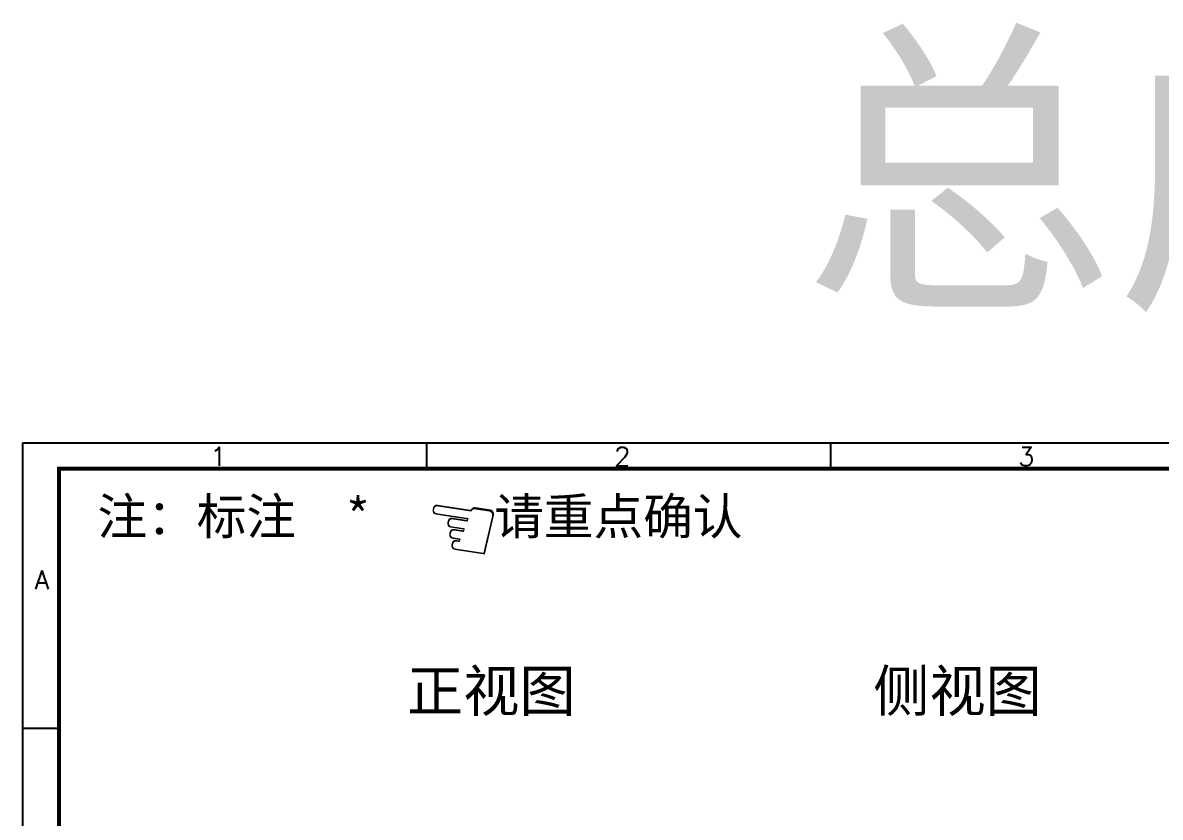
# Model space of a CAD drawing. Header units: millimetres. Extents: x -2596 to -724, y -1791 to -1070.
# Drawn here: x -1674.2 to -1495.6, y -1552.7 to -1427.8 of the extents above; entities that cross this region are included whole.
import ezdxf

# ---------------------------------------------------------------- set-up
doc = ezdxf.new("R2010")
doc.units = ezdxf.units.MM
doc.layers.add('dim', color=3, linetype='Continuous')
doc.layers.add('剖面', color=7, linetype='Continuous', lineweight=13)
doc.styles.add('RS', font='txt.shx', dxfattribs={"width": 0.95})
doc.styles.get("Standard").update_dxf_attribs({"font": 'txt.shx'})
doc.styles.add('XR', font='simhei.ttf')
doc.styles.add('中文', font='')
doc.styles.get('中文').set_extended_font_data('SimSun')

# ---------------------------------------------------------------- blocks, each defined once
blk = doc.blocks.new('A$C5D5B2502')
at = {"color": 3, "lineweight": 9, "extrusion": (0, 0, -1), "insert": (0.313, 2.205), "char_height": 2.2, "width": 1.7931, "attachment_point": 1, "text_direction": (0.707107, -0.707107, 0), "style": 'RS'}
blk.add_mtext('\\fWingdings|b0|i0|c2|p2;E', dxfattribs=at)
blk = doc.blocks.new('3')
at = {"layer": 'dim', "extrusion": (0, 0, -1), "xscale": 1.882916887164354, "yscale": 1.882916887163899, "zscale": -1.882916887163784, "rotation": 180}
blk.add_blockref('A$C5D5B2502', (-1621.196, 1416.426), dxfattribs=at)

msp = doc.modelspace()

# ---------------------------------------------------------------- linework, layer by layer
for p, q in [((-1610.765, -1497.888), (-1610.765, -1493.856)), ((-1547.309, -1497.888), (-1547.309, -1493.856)), ((-1668.534, -1538.723), (-1674.22, -1538.723))]:
    msp.add_line(p, q)
msp.add_lwpolyline([(-1674.22, -1493.856), (-1295.142, -1493.856), (-1295.142, -1762.705), (-1674.22, -1762.705), (-1674.22, -1493.856)])
at = {"color": 7, "linetype": 'Continuous', "const_width": 0.652}
msp.add_lwpolyline([(-1668.534, -1758.672), (-1300.829, -1758.672), (-1300.829, -1497.888), (-1668.534, -1497.888)], close=True, dxfattribs=at)

# ---------------------------------------------------------------- block references
at = {"layer": '剖面', "xscale": 2.693100030881963, "yscale": 2.693100030881027, "zscale": 2.693100030881287, "rotation": 306.3439900159023}
msp.add_blockref('3', (-7262.358, -236.36), dxfattribs=at)

# ---------------------------------------------------------------- texts
at = {"color": 1, "insert": (-1551.755, -1433.045), "char_height": 36, "width": 230.43966, "attachment_point": 1, "style": 'XR'}
msp.add_mtext('总成', dxfattribs=at)
at = {"char_height": 2.957, "attachment_point": 1}
for s, insert, width in [('1', (-1644.773, -1494.524), 5.02388), ('2', (-1581.318, -1494.524), 2.44444), ('3', (-1517.863, -1494.524), 6.60575), ('A', (-1672.359, -1513.889), 16.15987)]:
    msp.add_mtext(s, dxfattribs=dict(at, insert=insert, width=width))
at = {"layer": 'dim', "insert": (-1662.493, -1502.536), "char_height": 5.71817, "width": 133.32454, "attachment_point": 1}
msp.add_mtext('{\\fSimSun|b0|i0|c134|p2;注：标注  \\C1;*\\C256;     请重点确认}', dxfattribs=at)
at = {"layer": 'dim', "color": 7, "char_height": 6.46963, "width": 235.87695, "attachment_point": 1, "style": '中文'}
for s, insert in [('{\\fSimSun|b0|i0|c134|p54;正视图}', (-1613.859, -1529.568)), ('{\\fSimSun|b0|i0|c134|p54;侧视图}', (-1540.634, -1529.568))]:
    msp.add_mtext(s, dxfattribs=dict(at, insert=insert))

doc.saveas('drawing.dxf')
